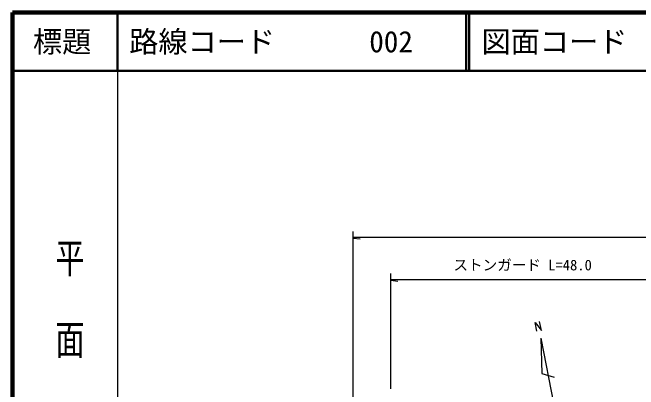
# Model space of a CAD drawing. Units: millimetres, scale not verified. Extents: x 40000 to 680000, y 20000 to 380000.
# Drawn here: x 40000 to 147284, y 315334 to 380000 of the extents above; entities that cross this region are included whole.
import ezdxf
from ezdxf.enums import TextEntityAlignment as Align

# ---------------------------------------------------------------- set-up
doc = ezdxf.new("R2010")
doc.units = ezdxf.units.MM
doc.header["$LTSCALE"] = 1000
for name, color, linetype, lineweight in [('M-BGD', 7, 'Continuous', 25), ('M-TTL', 2, 'Continuous', 140), ('M-TTL-BAND', 7, 'Continuous', 25), ('M-TTL-LINE', 7, 'Continuous', 50)]:
    doc.layers.add(name, color=color, linetype=linetype, lineweight=lineweight)
doc.layers.add('M-TTL-TXT', color=7, linetype='Continuous')
doc.styles.add('@ＭＳ ゴシック', font='')
doc.styles.add('ＭＳ ゴシック', font='')
doc.styles.get('@ＭＳ ゴシック').set_extended_font_data('@MS Gothic')
doc.styles.get('ＭＳ ゴシック').set_extended_font_data('MS Gothic')

# ---------------------------------------------------------------- blocks, each defined once
blk = doc.blocks.new('BUHIN74')
at = {"color": 7, "linetype": 'Continuous', "lineweight": 25}
blk.add_line((-63, -115), (1032, -718), dxfattribs=at)

msp = doc.modelspace()

# ---------------------------------------------------------------- linework, layer by layer
at = {"layer": 'M-BGD'}
for p, q in [((98378, 309960), (98378, 342437)), ((98378, 341437), (289947, 341437)), ((104830, 315429), (104830, 335211)), ((104830, 334211), (150906, 334211)), ((129854, 325325), (129558, 326840)), ((129558, 326840), (130641, 325475)), ((130641, 325475), (130336, 326994)), ((130532, 324132), (130702, 318052)), ((130532, 324132), (135330, 299597)), ((130702, 318052), (132857, 317454))]:
    msp.add_line(p, q, dxfattribs=at)
at = {"layer": 'M-TTL'}
for p, q in [((40000, 380000), (40000, 20000)), ((680000, 380000), (40000, 380000))]:
    msp.add_line(p, q, dxfattribs=at)
at = {"layer": 'M-TTL-BAND'}
msp.add_line((58000, 370000), (58000, 20000), dxfattribs=at)
at = {"layer": 'M-TTL-LINE'}
for p, q in [((58000, 380000), (58000, 370000)), ((117750, 380000), (117750, 370000)), ((118250, 380000), (118250, 370000)), ((40000, 370000), (680000, 370000))]:
    msp.add_line(p, q, dxfattribs=at)

# ---------------------------------------------------------------- block references
at = {"layer": 'M-BGD', "rotation": 22.12794}
for p in [(98378, 341437), (104830, 334211)]:
    msp.add_blockref('BUHIN74', p, dxfattribs=at)

# ---------------------------------------------------------------- texts
at = {"layer": 'M-BGD', "style": 'ＭＳ ゴシック'}
msp.add_text('ストンガード L=48.0', height=1833, dxfattribs=at).set_placement((115564, 335216), align=Align.BOTTOM_LEFT)
at = {"layer": 'M-TTL-BAND', "style": '@ＭＳ ゴシック', "width": 1.4}
msp.add_text('平  面  図', height=3666, rotation=270, dxfattribs=at).set_placement((49777, 306475), align=Align.MIDDLE_RIGHT)
at = {"layer": 'M-TTL-TXT', "style": 'ＭＳ ゴシック'}
msp.add_text('標題', height=3666, dxfattribs=at).set_placement((48500, 375000), align=Align.MIDDLE_CENTER)
for s, p in [('路線コード', (60000, 375000)), ('002', (101142, 375000)), ('図面コード', (120380, 375000))]:
    msp.add_text(s, height=3666, dxfattribs=at).set_placement(p, align=Align.MIDDLE_LEFT)

doc.saveas('drawing.dxf')
